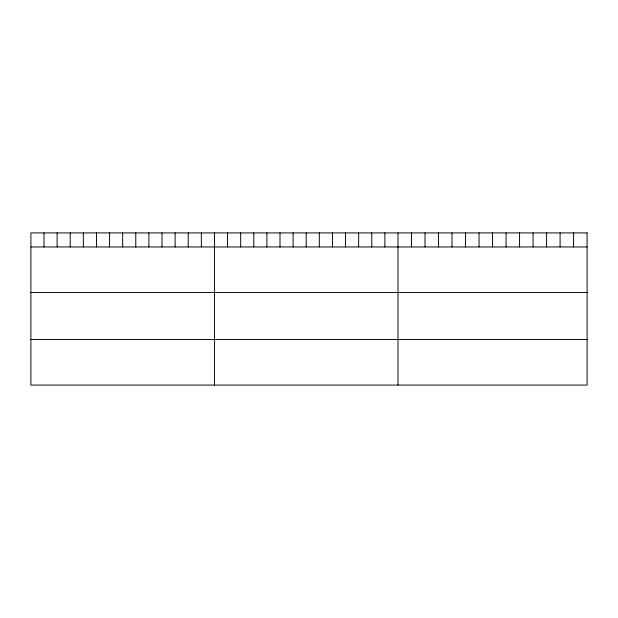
<?xml version="1.0" encoding="UTF-8"?>
<svg xmlns="http://www.w3.org/2000/svg" width="618" height="618" viewBox="0 0 618 618"><rect width="100%" height="100%" fill="white"/><g stroke="black" fill="none" stroke-linecap="round" stroke-linejoin="round"><path stroke-width="0.93" d="M30.9 246.961L587.1 246.961M30.9 292.546L587.1 292.546M30.9 339.506L587.1 339.506M573.589 232.916L573.589 246.961M560.086 232.916L560.086 246.961M546.575 232.916L546.575 246.961M533.071 232.916L533.071 246.961M519.56 232.916L519.56 246.961M506.057 232.916L506.057 246.961M492.546 232.916L492.546 246.961M479.035 232.916L479.035 246.961M465.532 232.916L465.532 246.961M452.021 232.916L452.021 246.961M438.517 232.916L438.517 246.961M425.006 232.916L425.006 246.961M411.503 232.916L411.503 246.961M397.992 232.916L397.992 385.084M384.883 232.916L384.883 246.961M371.773 232.916L371.773 246.961M358.664 232.916L358.664 246.961M345.547 232.916L345.547 246.961M332.438 232.916L332.438 246.961M319.328 232.916L319.328 246.961M306.219 232.916L306.219 246.961M293.11 232.916L293.11 246.961M280 232.916L280 246.961M266.891 232.916L266.891 246.961M253.774 232.916L253.774 246.961M240.665 232.916L240.665 246.961M227.555 232.916L227.555 246.961M214.446 232.916L214.446 385.084M201.337 232.916L201.337 246.961M188.227 232.916L188.227 246.961M175.118 232.916L175.118 246.961M162.001 232.916L162.001 246.961M148.892 232.916L148.892 246.961M135.782 232.916L135.782 246.961M122.673 232.916L122.673 246.961M109.564 232.916L109.564 246.961M96.454 232.916L96.454 246.961M83.345 232.916L83.345 246.961M70.228 232.916L70.228 246.961M57.119 232.916L57.119 246.961M44.009 232.916L44.009 246.961M587.1 232.916L30.9 232.916L30.9 385.084L587.1 385.084L587.1 232.916"/></g></svg>
